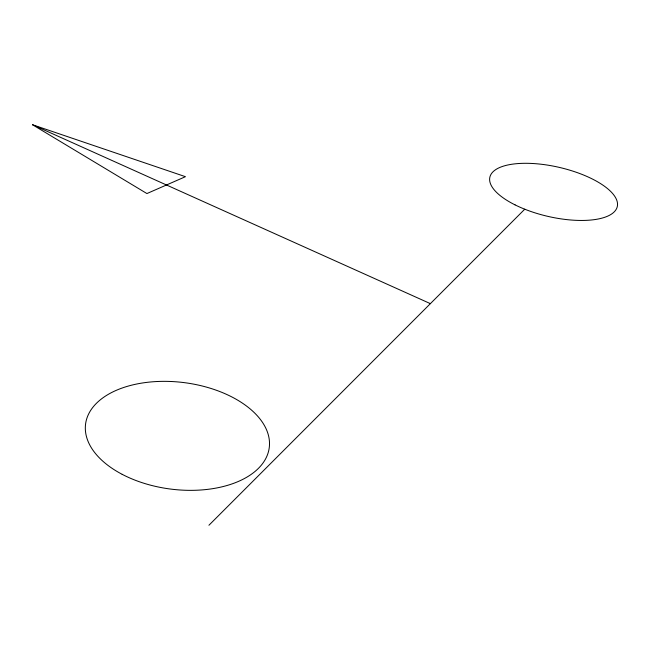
<?xml version="1.0" encoding="UTF-8"?>
<svg xmlns="http://www.w3.org/2000/svg" width="650" height="650" viewBox="0 0 650 650"><rect width="100%" height="100%" fill="white"/><g stroke="black" fill="none" stroke-linecap="round" stroke-linejoin="round"><path stroke-width="0.97" d="M208.926 525.257L524.753 209.203M32.5 124.743L185.453 176.686L146.916 193.554L32.5 124.743L430.381 303.639M122.184 474.337A92.584 53.649 7.3 0 0 268.848 450.036A92.584 53.649 7.3 0 0 141.229 383.183A92.584 53.649 7.3 0 0 122.184 474.337M515.052 204.88A65.382 25.147 13 0 0 617.037 207.456A65.382 25.147 13 0 0 528.604 163.337A65.382 25.147 13 0 0 515.052 204.88"/></g></svg>
